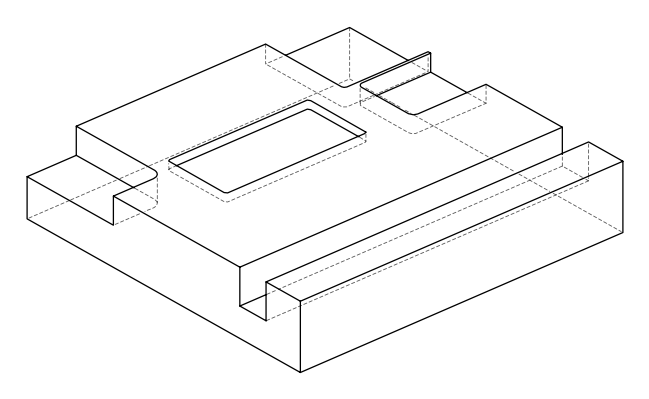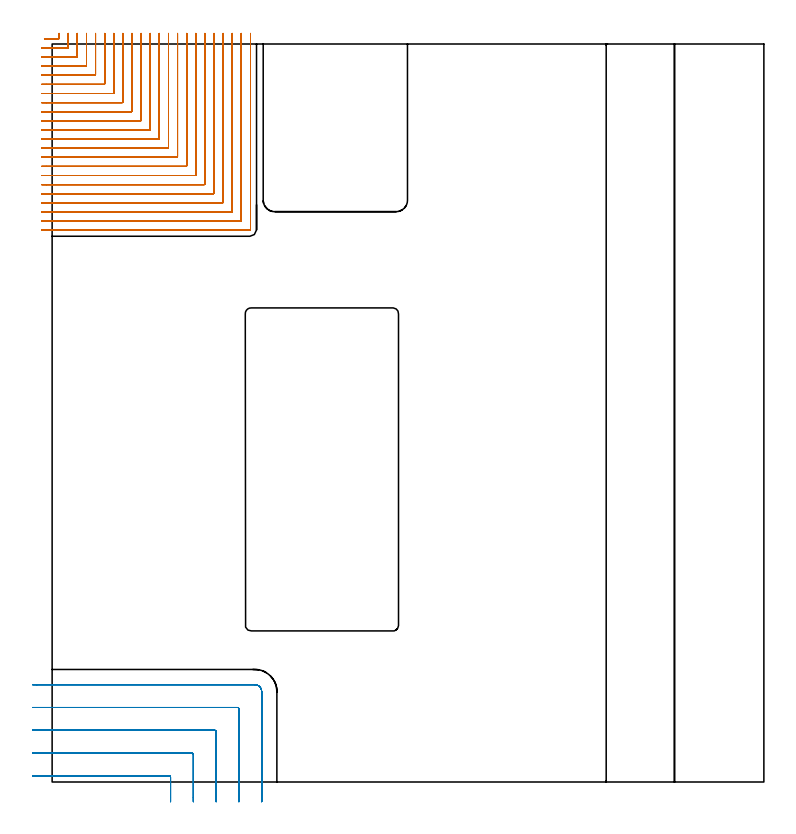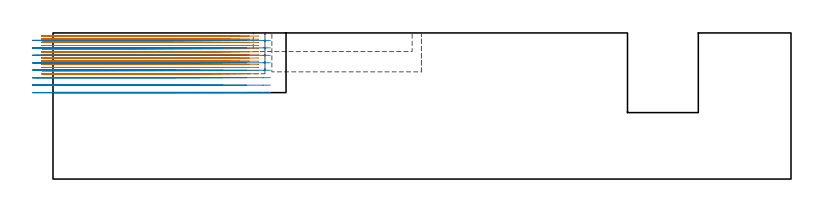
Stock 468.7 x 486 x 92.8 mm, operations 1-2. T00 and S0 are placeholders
(PLAN: 5 operations, 4 tool changes, 221.3 min)
(1 MILL_CORNER_NOTCH_RECTANGULAR | CORNER_NOTCH_RECTANGULAR | NXT0201_009 | Follow Part, ap 2, ae 75% | 88.31 min | 441279 mm3)
(2 MILL_CORNER_NOTCH_RECTANGULAR_1 | CORNER_NOTCH_RECTANGULAR_1 | UGT0201_094 | Follow Part, ap 5, ae 75% | 14.64 min | 413939 mm3)
(3 MILL_RECTANGULAR_POCKET | POCKET_RECTANGULAR_STRAIGHT | NXT0201_008 | Follow Part, ap 1.5, ae 75% | 75.79 min | 253121 mm3)
(4 MILL_SLOT | SLOT_PARTIAL_RECTANGULAR | NXT0201_011 | Follow Part, ap 3, ae 75% | 28.73 min | 258485 mm3)
(5 MILL_RECTANGULAR_SLOT | SLOT_RECTANGULAR | UGT0201_019 | Follow Part, ap 10, ae 75% | 13.82 min | 1104823 mm3)
(TOOL NXT0201_009 | ENDMILL 8mm [2P460-0800-NA 1630] | D8 FL26 Z6)
(TOOL UGT0201_094 | End mill 20 mm | D20 FL38 Z4)
(TOOL NXT0201_008 | ENDMILL 6mm [2P460-0600-NA 1630] | D6 FL26 Z6)
(TOOL NXT0201_011 | ENDMILL 12mm [2P460-1200-NA 1630] | D12 FL38 Z6)
(TOOL UGT0201_019 | End mill 40 mm | D40 FL63 Z6)
(OP 1 MILL_CORNER_NOTCH_RECTANGULAR)
G17 G21 G94 G90
T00 M6
G54
G17 G0 G90 X-5.107 Y489.4 S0 M3
G43 Z102.8 H1
Z90.808
G94 G1 X-2.107 F250.
X4.208 F500.
G3 X4.6 Y489.792 R0.4
G2 X4.6 Y490. R126.
G1 Y493. F250.
G0 Z102.8
X-7. Y483.4
Z90.808
G1 X-4.
X10.208 F500.
G3 X10.6 Y483.792 R0.4
G1 Y490.
Y493. F250.
G0 Z102.8
X-7. Y477.4
Z90.808
G1 X-4.
X16.207 F500.
G3 X16.6 Y477.793 R0.4
G1 Y490.
Y493. F250.
G0 Z102.8
X-7. Y471.4
Z90.808
G1 X-4.
X22.207 F500.
G3 X22.6 Y471.793 R0.4
G1 Y490.
Y493. F250.
G0 Z102.8
X-7. Y465.4
Z90.808
G1 X-4.
X28.207 F500.
G3 X28.6 Y465.793 R0.4
G1 Y490.
Y493. F250.
G0 Z102.8
X-7. Y459.4
Z90.808
G1 X-4.
X34.207 F500.
G3 X34.6 Y459.793 R0.4
G1 Y490.
Y493. F250.
G0 Z102.8
X-7. Y453.4
Z90.808
G1 X-4.
X40.206 F500.
G3 X40.6 Y453.794 R0.4
G1 Y490.
Y493. F250.
G0 Z102.8
X-7. Y447.4
Z90.808
G1 X-4.
X46.206 F500.
G3 X46.6 Y447.794 R0.4
G1 Y490.
Y493. F250.
G0 Z102.8
X-7. Y441.4
Z90.808
G1 X-4.
X52.206 F500.
G3 X52.6 Y441.794 R0.4
G1 Y490.
Y493. F250.
G0 Z102.8
X-7. Y435.4
Z90.808
G1 X-4.
X58.206 F500.
G3 X58.6 Y435.794 R0.4
G1 Y490.
Y493. F250.
G0 Z102.8
X-7. Y429.4
Z90.808
G1 X-4.
X64.205 F500.
G3 X64.6 Y429.795 R0.4
G1 Y490.
Y493. F250.
G0 Z102.8
X-7. Y423.4
Z90.808
G1 X-4.
X70.205 F500.
G3 X70.6 Y423.795 R0.4
G1 Y490.
Y493. F250.
G0 Z102.8
X-7. Y417.4
Z90.808
G1 X-4.
X76.205 F500.
G3 X76.6 Y417.795 R0.4
G1 Y490.
Y493. F250.
G0 Z102.8
X-7. Y411.4
Z90.808
G1 X-4.
X82.205 F500.
G3 X82.6 Y411.795 R0.4
G1 Y490.
Y493. F250.
G0 Z102.8
X-7. Y405.4
Z90.808
G1 X-4.
X88.204 F500.
G3 X88.6 Y405.796 R0.4
G1 Y490.
Y493. F250.
G0 Z102.8
X-7. Y399.4
Z90.808
G1 X-4.
X94.204 F500.
G3 X94.6 Y399.796 R0.4
G1 Y490.
Y493. F250.
G0 Z102.8
X-7. Y393.4
Z90.808
G1 X-4.
X100.204 F500.
G3 X100.6 Y393.796 R0.4
G1 Y490.
Y493. F250.
G0 Z102.8
X-7. Y387.4
Z90.808
G1 X-4.
X106.204 F500.
G3 X106.6 Y387.796 R0.4
G1 Y490.
Y493. F250.
G0 Z102.8
X-7. Y381.4
Z90.808
G1 X-4.
X112.204 F500.
G3 X112.6 Y381.796 R0.4
G1 Y490.
Y493. F250.
G0 Z102.8
X-7. Y375.4
Z90.808
G1 X-4.
X118.203 F500.
G3 X118.6 Y375.796 R0.4
G1 Y490.
Y493. F250.
G0 Z102.8
X-7. Y369.4
Z90.808
G1 X-4.
X124.203 F500.
G3 X124.6 Y369.797 R0.4
G1 Y490.
Y493. F250.
G0 Z102.8
X-7. Y363.4
Z90.808
G1 X-4.
X130.2 F500.
G3 X130.6 Y363.8 R0.4
G1 Y490.
Y493. F250.
G0 Z102.8
X-5.107 Y489.4
Z88.815
G1 X-2.107
X4.208 F500.
G3 X4.6 Y489.792 R0.4
G2 X4.6 Y490. R126.
G1 Y493. F250.
G0 Z102.8
X-7. Y483.4
Z88.815
G1 X-4.
X10.208 F500.
G3 X10.6 Y483.792 R0.4
G1 Y490.
Y493. F250.
G0 Z102.8
X-7. Y477.4
Z88.815
G1 X-4.
X16.207 F500.
G3 X16.6 Y477.793 R0.4
G1 Y490.
Y493. F250.
G0 Z102.8
X-7. Y471.4
Z88.815
G1 X-4.
X22.207 F500.
G3 X22.6 Y471.793 R0.4
G1 Y490.
Y493. F250.
G0 Z102.8
X-7. Y465.4
Z88.815
G1 X-4.
X28.207 F500.
G3 X28.6 Y465.793 R0.4
G1 Y490.
Y493. F250.
G0 Z102.8
X-7. Y459.4
Z88.815
G1 X-4.
X34.207 F500.
G3 X34.6 Y459.793 R0.4
G1 Y490.
Y493. F250.
G0 Z102.8
X-7. Y453.4
Z88.815
G1 X-4.
X40.206 F500.
G3 X40.6 Y453.794 R0.4
G1 Y490.
Y493. F250.
G0 Z102.8
X-7. Y447.4
Z88.815
G1 X-4.
X46.206 F500.
G3 X46.6 Y447.794 R0.4
G1 Y490.
Y493. F250.
G0 Z102.8
X-7. Y441.4
Z88.815
G1 X-4.
X52.206 F500.
G3 X52.6 Y441.794 R0.4
G1 Y490.
Y493. F250.
G0 Z102.8
X-7. Y435.4
Z88.815
G1 X-4.
X58.206 F500.
G3 X58.6 Y435.794 R0.4
G1 Y490.
Y493. F250.
G0 Z102.8
X-7. Y429.4
Z88.815
G1 X-4.
X64.205 F500.
G3 X64.6 Y429.795 R0.4
G1 Y490.
Y493. F250.
G0 Z102.8
X-7. Y423.4
Z88.815
G1 X-4.
X70.205 F500.
G3 X70.6 Y423.795 R0.4
G1 Y490.
Y493. F250.
G0 Z102.8
X-7. Y417.4
Z88.815
G1 X-4.
X76.205 F500.
G3 X76.6 Y417.795 R0.4
G1 Y490.
Y493. F250.
G0 Z102.8
X-7. Y411.4
Z88.815
G1 X-4.
X82.205 F500.
G3 X82.6 Y411.795 R0.4
G1 Y490.
Y493. F250.
G0 Z102.8
X-7. Y405.4
Z88.815
G1 X-4.
X88.204 F500.
G3 X88.6 Y405.796 R0.4
G1 Y490.
Y493. F250.
G0 Z102.8
X-7. Y399.4
Z88.815
G1 X-4.
X94.204 F500.
G3 X94.6 Y399.796 R0.4
G1 Y490.
Y493. F250.
G0 Z102.8
X-7. Y393.4
Z88.815
G1 X-4.
X100.204 F500.
G3 X100.6 Y393.796 R0.4
G1 Y490.
Y493. F250.
G0 Z102.8
X-7. Y387.4
Z88.815
G1 X-4.
X106.204 F500.
G3 X106.6 Y387.796 R0.4
G1 Y490.
Y493. F250.
G0 Z102.8
X-7. Y381.4
Z88.815
G1 X-4.
X112.204 F500.
G3 X112.6 Y381.796 R0.4
G1 Y490.
Y493. F250.
G0 Z102.8
X-7. Y375.4
Z88.815
G1 X-4.
X118.203 F500.
G3 X118.6 Y375.797 R0.4
G1 Y490.
Y493. F250.
G0 Z102.8
X-7. Y369.4
Z88.815
G1 X-4.
X124.203 F500.
G3 X124.6 Y369.797 R0.4
G1 Y490.
Y493. F250.
G0 Z102.8
X-7. Y363.4
Z88.815
G1 X-4.
X130.2 F500.
G3 X130.6 Y363.8 R0.4
G1 Y490.
Y493. F250.
G0 Z102.8
X-5.107 Y489.4
Z86.823
G1 X-2.107
X4.208 F500.
G3 X4.6 Y489.792 R0.4
G2 X4.6 Y490. R126.
G1 Y493. F250.
G0 Z102.8
X-7. Y483.4
Z86.823
G1 X-4.
X10.208 F500.
G3 X10.6 Y483.792 R0.4
G1 Y490.
Y493. F250.
G0 Z102.8
X-7. Y477.4
Z86.823
G1 X-4.
X16.207 F500.
G3 X16.6 Y477.793 R0.4
G1 Y490.
Y493. F250.
G0 Z102.8
X-7. Y471.4
Z86.823
G1 X-4.
X22.207 F500.
G3 X22.6 Y471.793 R0.4
G1 Y490.
Y493. F250.
G0 Z102.8
X-7. Y465.4
Z86.823
G1 X-4.
X28.207 F500.
G3 X28.6 Y465.793 R0.4
G1 Y490.
Y493. F250.
G0 Z102.8
X-7. Y459.4
Z86.823
G1 X-4.
X34.207 F500.
G3 X34.6 Y459.793 R0.4
G1 Y490.
Y493. F250.
G0 Z102.8
X-7. Y453.4
Z86.823
G1 X-4.
X40.206 F500.
G3 X40.6 Y453.794 R0.4
G1 Y490.
Y493. F250.
G0 Z102.8
X-7. Y447.4
Z86.823
G1 X-4.
X46.206 F500.
G3 X46.6 Y447.794 R0.4
G1 Y490.
Y493. F250.
G0 Z102.8
X-7. Y441.4
Z86.823
G1 X-4.
X52.206 F500.
G3 X52.6 Y441.794 R0.4
G1 Y490.
Y493. F250.
G0 Z102.8
X-7. Y435.4
Z86.823
G1 X-4.
X58.206 F500.
G3 X58.6 Y435.794 R0.4
G1 Y490.
Y493. F250.
G0 Z102.8
X-7. Y429.4
Z86.823
G1 X-4.
X64.205 F500.
G3 X64.6 Y429.795 R0.4
G1 Y490.
Y493. F250.
G0 Z102.8
X-7. Y423.4
Z86.823
G1 X-4.
X70.205 F500.
G3 X70.6 Y423.795 R0.4
G1 Y490.
Y493. F250.
G0 Z102.8
X-7. Y417.4
Z86.823
G1 X-4.
X76.205 F500.
G3 X76.6 Y417.795 R0.4
G1 Y490.
Y493. F250.
G0 Z102.8
X-7. Y411.4
Z86.823
G1 X-4.
X82.205 F500.
G3 X82.6 Y411.795 R0.4
G1 Y490.
Y493. F250.
G0 Z102.8
X-7. Y405.4
Z86.823
G1 X-4.
X88.204 F500.
G3 X88.6 Y405.796 R0.4
G1 Y490.
Y493. F250.
G0 Z102.8
X-7. Y399.4
Z86.823
G1 X-4.
X94.204 F500.
G3 X94.6 Y399.796 R0.4
G1 Y490.
Y493. F250.
G0 Z102.8
X-7. Y393.4
Z86.823
G1 X-4.
X100.204 F500.
G3 X100.6 Y393.796 R0.4
G1 Y490.
Y493. F250.
G0 Z102.8
X-7. Y387.4
Z86.823
G1 X-4.
X106.204 F500.
G3 X106.6 Y387.796 R0.4
G1 Y490.
Y493. F250.
G0 Z102.8
X-7. Y381.4
Z86.823
G1 X-4.
X112.204 F500.
G3 X112.6 Y381.796 R0.4
G1 Y490.
Y493. F250.
G0 Z102.8
X-7. Y375.4
Z86.823
G1 X-4.
X118.203 F500.
G3 X118.6 Y375.797 R0.4
G1 Y490.
Y493. F250.
G0 Z102.8
X-7. Y369.4
Z86.823
G1 X-4.
X124.203 F500.
G3 X124.6 Y369.797 R0.4
G1 Y490.
Y493. F250.
G0 Z102.8
X-7. Y363.4
Z86.823
G1 X-4.
X130.2 F500.
G3 X130.6 Y363.8 R0.4
G1 Y490.
Y493. F250.
G0 Z102.8
X-5.107 Y489.4
Z84.831
G1 X-2.107
X4.208 F500.
G3 X4.6 Y489.792 R0.4
G2 X4.6 Y490. R126.
G1 Y493. F250.
G0 Z102.8
X-7. Y483.4
Z84.831
G1 X-4.
X10.208 F500.
G3 X10.6 Y483.792 R0.4
G1 Y490.
Y493. F250.
G0 Z102.8
X-7. Y477.4
Z84.831
G1 X-4.
X16.207 F500.
G3 X16.6 Y477.793 R0.4
G1 Y490.
Y493. F250.
G0 Z102.8
X-7. Y471.4
Z84.831
G1 X-4.
X22.207 F500.
G3 X22.6 Y471.793 R0.4
G1 Y490.
Y493. F250.
G0 Z102.8
X-7. Y465.4
Z84.831
G1 X-4.
X28.207 F500.
G3 X28.6 Y465.793 R0.4
G1 Y490.
Y493. F250.
G0 Z102.8
X-7. Y459.4
Z84.831
G1 X-4.
X34.207 F500.
G3 X34.6 Y459.793 R0.4
G1 Y490.
Y493. F250.
G0 Z102.8
X-7. Y453.4
Z84.831
G1 X-4.
X40.206 F500.
G3 X40.6 Y453.794 R0.4
G1 Y490.
Y493. F250.
G0 Z102.8
X-7. Y447.4
Z84.831
G1 X-4.
X46.206 F500.
G3 X46.6 Y447.794 R0.4
G1 Y490.
Y493. F250.
G0 Z102.8
X-7. Y441.4
Z84.831
G1 X-4.
X52.206 F500.
G3 X52.6 Y441.794 R0.4
G1 Y490.
Y493. F250.
G0 Z102.8
X-7. Y435.4
Z84.831
G1 X-4.
X58.206 F500.
G3 X58.6 Y435.794 R0.4
G1 Y490.
Y493. F250.
G0 Z102.8
X-7. Y429.4
Z84.831
G1 X-4.
X64.205 F500.
G3 X64.6 Y429.795 R0.4
G1 Y490.
Y493. F250.
G0 Z102.8
X-7. Y423.4
Z84.831
G1 X-4.
X70.205 F500.
G3 X70.6 Y423.795 R0.4
G1 Y490.
Y493. F250.
G0 Z102.8
X-7. Y417.4
Z84.831
G1 X-4.
X76.205 F500.
G3 X76.6 Y417.795 R0.4
G1 Y490.
Y493. F250.
G0 Z102.8
X-7. Y411.4
Z84.831
G1 X-4.
X82.205 F500.
G3 X82.6 Y411.795 R0.4
G1 Y490.
Y493. F250.
G0 Z102.8
X-7. Y405.4
Z84.831
G1 X-4.
X88.204 F500.
G3 X88.6 Y405.796 R0.4
G1 Y490.
Y493. F250.
G0 Z102.8
X-7. Y399.4
Z84.831
G1 X-4.
X94.204 F500.
G3 X94.6 Y399.796 R0.4
G1 Y490.
Y493. F250.
G0 Z102.8
X-7. Y393.4
Z84.831
G1 X-4.
X100.204 F500.
G3 X100.6 Y393.796 R0.4
G1 Y490.
Y493. F250.
G0 Z102.8
X-7. Y387.4
Z84.831
G1 X-4.
X106.204 F500.
G3 X106.6 Y387.796 R0.4
G1 Y490.
Y493. F250.
G0 Z102.8
X-7. Y381.4
Z84.831
G1 X-4.
X112.204 F500.
G3 X112.6 Y381.796 R0.4
G1 Y490.
Y493. F250.
G0 Z102.8
X-7. Y375.4
Z84.831
G1 X-4.
X118.203 F500.
G3 X118.6 Y375.797 R0.4
G1 Y490.
Y493. F250.
G0 Z102.8
X-7. Y369.4
Z84.831
G1 X-4.
X124.203 F500.
G3 X124.6 Y369.797 R0.4
G1 Y490.
Y493. F250.
G0 Z102.8
X-7. Y363.4
Z84.831
G1 X-4.
X130.2 F500.
G3 X130.6 Y363.8 R0.4
G1 Y490.
Y493. F250.
G0 Z102.8
X-5.107 Y489.4
Z82.838
G1 X-2.107
X4.208 F500.
G3 X4.6 Y489.792 R0.4
G2 X4.6 Y490. R126.
G1 Y493. F250.
G0 Z102.8
X-7. Y483.4
Z82.838
G1 X-4.
X10.208 F500.
G3 X10.6 Y483.792 R0.4
G1 Y490.
Y493. F250.
G0 Z102.8
X-7. Y477.4
Z82.838
G1 X-4.
X16.207 F500.
G3 X16.6 Y477.793 R0.4
G1 Y490.
Y493. F250.
G0 Z102.8
X-7. Y471.4
Z82.838
G1 X-4.
X22.207 F500.
G3 X22.6 Y471.793 R0.4
G1 Y490.
Y493. F250.
G0 Z102.8
X-7. Y465.4
Z82.838
G1 X-4.
X28.207 F500.
G3 X28.6 Y465.793 R0.4
G1 Y490.
Y493. F250.
G0 Z102.8
X-7. Y459.4
Z82.838
G1 X-4.
X34.207 F500.
G3 X34.6 Y459.793 R0.4
G1 Y490.
Y493. F250.
G0 Z102.8
X-7. Y453.4
Z82.838
G1 X-4.
X40.206 F500.
G3 X40.6 Y453.794 R0.4
G1 Y490.
Y493. F250.
G0 Z102.8
X-7. Y447.4
Z82.838
G1 X-4.
X46.206 F500.
G3 X46.6 Y447.794 R0.4
G1 Y490.
Y493. F250.
G0 Z102.8
X-7. Y441.4
Z82.838
G1 X-4.
X52.206 F500.
G3 X52.6 Y441.794 R0.4
G1 Y490.
Y493. F250.
G0 Z102.8
X-7. Y435.4
Z82.838
G1 X-4.
X58.206 F500.
G3 X58.6 Y435.794 R0.4
G1 Y490.
Y493. F250.
G0 Z102.8
X-7. Y429.4
Z82.838
G1 X-4.
X64.205 F500.
G3 X64.6 Y429.795 R0.4
G1 Y490.
Y493. F250.
G0 Z102.8
X-7. Y423.4
Z82.838
G1 X-4.
X70.205 F500.
G3 X70.6 Y423.795 R0.4
G1 Y490.
Y493. F250.
G0 Z102.8
X-7. Y417.4
Z82.838
G1 X-4.
X76.205 F500.
G3 X76.6 Y417.795 R0.4
G1 Y490.
Y493. F250.
G0 Z102.8
X-7. Y411.4
Z82.838
G1 X-4.
X82.205 F500.
G3 X82.6 Y411.795 R0.4
G1 Y490.
Y493. F250.
G0 Z102.8
X-7. Y405.4
Z82.838
G1 X-4.
X88.204 F500.
G3 X88.6 Y405.796 R0.4
G1 Y490.
Y493. F250.
G0 Z102.8
X-7. Y399.4
Z82.838
G1 X-4.
X94.204 F500.
G3 X94.6 Y399.796 R0.4
G1 Y490.
Y493. F250.
G0 Z102.8
X-7. Y393.4
Z82.838
G1 X-4.
X100.204 F500.
G3 X100.6 Y393.796 R0.4
G1 Y490.
Y493. F250.
G0 Z102.8
X-7. Y387.4
Z82.838
G1 X-4.
X106.204 F500.
G3 X106.6 Y387.796 R0.4
G1 Y490.
Y493. F250.
G0 Z102.8
X-7. Y381.4
Z82.838
G1 X-4.
X112.204 F500.
G3 X112.6 Y381.796 R0.4
G1 Y490.
Y493. F250.
G0 Z102.8
X-7. Y375.4
Z82.838
G1 X-4.
X118.203 F500.
G3 X118.6 Y375.797 R0.4
G1 Y490.
Y493. F250.
G0 Z102.8
X-7. Y369.4
Z82.838
G1 X-4.
X124.203 F500.
G3 X124.6 Y369.797 R0.4
G1 Y490.
Y493. F250.
G0 Z102.8
X-7. Y363.4
Z82.838
G1 X-4.
X130.2 F500.
G3 X130.6 Y363.8 R0.4
G1 Y490.
Y493. F250.
G0 Z102.8
X-5.107 Y489.4
Z80.846
G1 X-2.107
X4.208 F500.
G3 X4.6 Y489.792 R0.4
G2 X4.6 Y490. R126.
G1 Y493. F250.
G0 Z102.8
X-7. Y483.4
Z80.846
G1 X-4.
X10.208 F500.
G3 X10.6 Y483.792 R0.4
G1 Y490.
Y493. F250.
G0 Z102.8
X-7. Y477.4
Z80.846
G1 X-4.
X16.207 F500.
G3 X16.6 Y477.793 R0.4
G1 Y490.
Y493. F250.
G0 Z102.8
X-7. Y471.4
Z80.846
G1 X-4.
X22.207 F500.
G3 X22.6 Y471.793 R0.4
G1 Y490.
Y493. F250.
G0 Z102.8
X-7. Y465.4
Z80.846
G1 X-4.
X28.207 F500.
G3 X28.6 Y465.793 R0.4
G1 Y490.
Y493. F250.
G0 Z102.8
X-7. Y459.4
Z80.846
G1 X-4.
X34.207 F500.
G3 X34.6 Y459.793 R0.4
G1 Y490.
Y493. F250.
G0 Z102.8
X-7. Y453.4
Z80.846
G1 X-4.
X40.206 F500.
G3 X40.6 Y453.794 R0.4
G1 Y490.
Y493. F250.
G0 Z102.8
X-7. Y447.4
Z80.846
G1 X-4.
X46.206 F500.
G3 X46.6 Y447.794 R0.4
G1 Y490.
Y493. F250.
G0 Z102.8
X-7. Y441.4
Z80.846
G1 X-4.
X52.206 F500.
G3 X52.6 Y441.794 R0.4
G1 Y490.
Y493. F250.
G0 Z102.8
X-7. Y435.4
Z80.846
G1 X-4.
X58.206 F500.
G3 X58.6 Y435.794 R0.4
G1 Y490.
Y493. F250.
G0 Z102.8
X-7. Y429.4
Z80.846
G1 X-4.
X64.205 F500.
G3 X64.6 Y429.795 R0.4
G1 Y490.
Y493. F250.
G0 Z102.8
X-7. Y423.4
Z80.846
G1 X-4.
X70.205 F500.
G3 X70.6 Y423.795 R0.4
G1 Y490.
Y493. F250.
G0 Z102.8
X-7. Y417.4
Z80.846
G1 X-4.
X76.205 F500.
G3 X76.6 Y417.795 R0.4
G1 Y490.
Y493. F250.
G0 Z102.8
X-7. Y411.4
Z80.846
G1 X-4.
X82.205 F500.
G3 X82.6 Y411.795 R0.4
G1 Y490.
Y493. F250.
G0 Z102.8
X-7. Y405.4
Z80.846
G1 X-4.
X88.204 F500.
G3 X88.6 Y405.796 R0.4
G1 Y490.
Y493. F250.
G0 Z102.8
X-7. Y399.4
Z80.846
G1 X-4.
X94.204 F500.
G3 X94.6 Y399.796 R0.4
G1 Y490.
Y493. F250.
G0 Z102.8
X-7. Y393.4
Z80.846
G1 X-4.
X100.204 F500.
G3 X100.6 Y393.796 R0.4
G1 Y490.
Y493. F250.
G0 Z102.8
X-7. Y387.4
Z80.846
G1 X-4.
X106.204 F500.
G3 X106.6 Y387.796 R0.4
G1 Y490.
Y493. F250.
G0 Z102.8
X-7. Y381.4
Z80.846
G1 X-4.
X112.204 F500.
G3 X112.6 Y381.796 R0.4
G1 Y490.
Y493. F250.
G0 Z102.8
X-7. Y375.4
Z80.846
G1 X-4.
X118.203 F500.
G3 X118.6 Y375.797 R0.4
G1 Y490.
Y493. F250.
G0 Z102.8
X-7. Y369.4
Z80.846
G1 X-4.
X124.203 F500.
G3 X124.6 Y369.797 R0.4
G1 Y490.
Y493. F250.
G0 Z102.8
X-7. Y363.4
Z80.846
G1 X-4.
X130.2 F500.
G3 X130.6 Y363.8 R0.4
G1 Y490.
Y493. F250.
G0 Z102.8
X-5.107 Y489.4
Z78.854
G1 X-2.107
X4.208 F500.
G3 X4.6 Y489.792 R0.4
G2 X4.6 Y490. R126.
G1 Y493. F250.
G0 Z102.8
X-7. Y483.4
Z78.854
G1 X-4.
X10.208 F500.
G3 X10.6 Y483.792 R0.4
G1 Y490.
Y493. F250.
G0 Z102.8
X-7. Y477.4
Z78.854
G1 X-4.
X16.207 F500.
G3 X16.6 Y477.793 R0.4
G1 Y490.
Y493. F250.
G0 Z102.8
X-7. Y471.4
Z78.854
G1 X-4.
X22.207 F500.
G3 X22.6 Y471.793 R0.4
G1 Y490.
Y493. F250.
G0 Z102.8
X-7. Y465.4
Z78.854
G1 X-4.
X28.207 F500.
G3 X28.6 Y465.793 R0.4
G1 Y490.
Y493. F250.
G0 Z102.8
X-7. Y459.4
Z78.854
G1 X-4.
X34.207 F500.
G3 X34.6 Y459.793 R0.4
G1 Y490.
Y493. F250.
G0 Z102.8
X-7. Y453.4
Z78.854
G1 X-4.
X40.206 F500.
G3 X40.6 Y453.794 R0.4
G1 Y490.
Y493. F250.
G0 Z102.8
X-7. Y447.4
Z78.854
G1 X-4.
X46.206 F500.
G3 X46.6 Y447.794 R0.4
G1 Y490.
Y493. F250.
G0 Z102.8
X-7. Y441.4
Z78.854
G1 X-4.
X52.206 F500.
G3 X52.6 Y441.794 R0.4
G1 Y490.
Y493. F250.
G0 Z102.8
X-7. Y435.4
Z78.854
G1 X-4.
X58.206 F500.
G3 X58.6 Y435.794 R0.4
G1 Y490.
Y493. F250.
G0 Z102.8
X-7. Y429.4
Z78.854
G1 X-4.
X64.205 F500.
G3 X64.6 Y429.795 R0.4
G1 Y490.
Y493. F250.
G0 Z102.8
X-7. Y423.4
Z78.854
G1 X-4.
X70.205 F500.
G3 X70.6 Y423.795 R0.4
G1 Y490.
Y493. F250.
G0 Z102.8
X-7. Y417.4
Z78.854
G1 X-4.
X76.205 F500.
G3 X76.6 Y417.795 R0.4
G1 Y490.
Y493. F250.
G0 Z102.8
X-7. Y411.4
Z78.854
G1 X-4.
X82.205 F500.
G3 X82.6 Y411.795 R0.4
G1 Y490.
Y493. F250.
G0 Z102.8
X-7. Y405.4
Z78.854
G1 X-4.
X88.204 F500.
G3 X88.6 Y405.796 R0.4
G1 Y490.
Y493. F250.
G0 Z102.8
X-7. Y399.4
Z78.854
G1 X-4.
X94.204 F500.
G3 X94.6 Y399.796 R0.4
G1 Y490.
Y493. F250.
G0 Z102.8
X-7. Y393.4
Z78.854
G1 X-4.
X100.204 F500.
G3 X100.6 Y393.796 R0.4
G1 Y490.
Y493. F250.
G0 Z102.8
X-7. Y387.4
Z78.854
G1 X-4.
X106.204 F500.
G3 X106.6 Y387.796 R0.4
G1 Y490.
Y493. F250.
G0 Z102.8
X-7. Y381.4
Z78.854
G1 X-4.
X112.204 F500.
G3 X112.6 Y381.796 R0.4
G1 Y490.
Y493. F250.
G0 Z102.8
X-7. Y375.4
Z78.854
G1 X-4.
X118.203 F500.
G3 X118.6 Y375.797 R0.4
G1 Y490.
Y493. F250.
G0 Z102.8
X-7. Y369.4
Z78.854
G1 X-4.
X124.203 F500.
G3 X124.6 Y369.797 R0.4
G1 Y490.
Y493. F250.
G0 Z102.8
X-7. Y363.4
Z78.854
G1 X-4.
X130.2 F500.
G3 X130.6 Y363.8 R0.4
G1 Y490.
Y493. F250.
G0 Z102.8
X-5.107 Y489.4
Z76.861
G1 X-2.107
X4.208 F500.
G3 X4.6 Y489.792 R0.4
G2 X4.6 Y490. R126.
G1 Y493. F250.
G0 Z102.8
X-7. Y483.4
Z76.861
G1 X-4.
X10.208 F500.
G3 X10.6 Y483.792 R0.4
G1 Y490.
Y493. F250.
G0 Z102.8
X-7. Y477.4
Z76.861
G1 X-4.
X16.207 F500.
G3 X16.6 Y477.793 R0.4
G1 Y490.
Y493. F250.
G0 Z102.8
X-7. Y471.4
Z76.861
G1 X-4.
X22.207 F500.
G3 X22.6 Y471.793 R0.4
G1 Y490.
Y493. F250.
G0 Z102.8
X-7. Y465.4
Z76.861
G1 X-4.
X28.207 F500.
G3 X28.6 Y465.793 R0.4
G1 Y490.
Y493. F250.
G0 Z102.8
X-7. Y459.4
Z76.861
G1 X-4.
X34.207 F500.
G3 X34.6 Y459.793 R0.4
G1 Y490.
Y493. F250.
G0 Z102.8
X-7. Y453.4
Z76.861
G1 X-4.
X40.206 F500.
G3 X40.6 Y453.794 R0.4
G1 Y490.
Y493. F250.
G0 Z102.8
X-7. Y447.4
Z76.861
G1 X-4.
X46.206 F500.
G3 X46.6 Y447.794 R0.4
G1 Y490.
Y493. F250.
G0 Z102.8
X-7. Y441.4
Z76.861
G1 X-4.
X52.206 F500.
G3 X52.6 Y441.794 R0.4
G1 Y490.
Y493. F250.
G0 Z102.8
X-7. Y435.4
Z76.861
G1 X-4.
X58.206 F500.
G3 X58.6 Y435.794 R0.4
G1 Y490.
Y493. F250.
G0 Z102.8
X-7. Y429.4
Z76.861
G1 X-4.
X64.205 F500.
G3 X64.6 Y429.795 R0.4
G1 Y490.
Y493. F250.
G0 Z102.8
X-7. Y423.4
Z76.861
G1 X-4.
X70.205 F500.
G3 X70.6 Y423.795 R0.4
G1 Y490.
Y493. F250.
G0 Z102.8
X-7. Y417.4
Z76.861
G1 X-4.
X76.205 F500.
G3 X76.6 Y417.795 R0.4
G1 Y490.
Y493. F250.
G0 Z102.8
X-7. Y411.4
Z76.861
G1 X-4.
X82.205 F500.
G3 X82.6 Y411.795 R0.4
G1 Y490.
Y493. F250.
G0 Z102.8
X-7. Y405.4
Z76.861
G1 X-4.
X88.204 F500.
G3 X88.6 Y405.796 R0.4
G1 Y490.
Y493. F250.
G0 Z102.8
X-7. Y399.4
Z76.861
G1 X-4.
X94.204 F500.
G3 X94.6 Y399.796 R0.4
G1 Y490.
Y493. F250.
G0 Z102.8
X-7. Y393.4
Z76.861
G1 X-4.
X100.204 F500.
G3 X100.6 Y393.796 R0.4
G1 Y490.
Y493. F250.
G0 Z102.8
X-7. Y387.4
Z76.861
G1 X-4.
X106.204 F500.
G3 X106.6 Y387.796 R0.4
G1 Y490.
Y493. F250.
G0 Z102.8
X-7. Y381.4
Z76.861
G1 X-4.
X112.204 F500.
G3 X112.6 Y381.796 R0.4
G1 Y490.
Y493. F250.
G0 Z102.8
X-7. Y375.4
Z76.861
G1 X-4.
X118.203 F500.
G3 X118.6 Y375.797 R0.4
G1 Y490.
Y493. F250.
G0 Z102.8
X-7. Y369.4
Z76.861
G1 X-4.
X124.203 F500.
G3 X124.6 Y369.797 R0.4
G1 Y490.
Y493. F250.
G0 Z102.8
X-7. Y363.4
Z76.861
G1 X-4.
X130.2 F500.
G3 X130.6 Y363.8 R0.4
G1 Y490.
Y493. F250.
G0 Z102.8
X-5.107 Y489.4
Z74.869
G1 X-2.107
X4.208 F500.
G3 X4.6 Y489.792 R0.4
G2 X4.6 Y490. R126.
G1 Y493. F250.
G0 Z102.8
X-7. Y483.4
Z74.869
G1 X-4.
X10.208 F500.
G3 X10.6 Y483.792 R0.4
G1 Y490.
Y493. F250.
G0 Z102.8
X-7. Y477.4
Z74.869
G1 X-4.
X16.207 F500.
G3 X16.6 Y477.793 R0.4
G1 Y490.
Y493. F250.
G0 Z102.8
X-7. Y471.4
Z74.869
G1 X-4.
X22.207 F500.
G3 X22.6 Y471.793 R0.4
G1 Y490.
Y493. F250.
G0 Z102.8
X-7. Y465.4
Z74.869
G1 X-4.
X28.207 F500.
G3 X28.6 Y465.793 R0.4
G1 Y490.
Y493. F250.
G0 Z102.8
X-7. Y459.4
Z74.869
G1 X-4.
X34.207 F500.
G3 X34.6 Y459.793 R0.4
G1 Y490.
Y493. F250.
G0 Z102.8
X-7. Y453.4
Z74.869
G1 X-4.
X40.206 F500.
G3 X40.6 Y453.794 R0.4
G1 Y490.
Y493. F250.
G0 Z102.8
X-7. Y447.4
Z74.869
G1 X-4.
X46.206 F500.
G3 X46.6 Y447.794 R0.4
G1 Y490.
Y493. F250.
G0 Z102.8
X-7. Y441.4
Z74.869
G1 X-4.
X52.206 F500.
G3 X52.6 Y441.794 R0.4
G1 Y490.
Y493. F250.
G0 Z102.8
X-7. Y435.4
Z74.869
G1 X-4.
X58.206 F500.
G3 X58.6 Y435.794 R0.4
G1 Y490.
Y493. F250.
G0 Z102.8
X-7. Y429.4
Z74.869
G1 X-4.
X64.205 F500.
G3 X64.6 Y429.795 R0.4
G1 Y490.
Y493. F250.
G0 Z102.8
X-7. Y423.4
Z74.869
G1 X-4.
X70.205 F500.
G3 X70.6 Y423.795 R0.4
G1 Y490.
Y493. F250.
G0 Z102.8
X-7. Y417.4
Z74.869
G1 X-4.
X76.205 F500.
G3 X76.6 Y417.795 R0.4
G1 Y490.
Y493. F250.
G0 Z102.8
X-7. Y411.4
Z74.869
G1 X-4.
X82.205 F500.
G3 X82.6 Y411.795 R0.4
G1 Y490.
Y493. F250.
G0 Z102.8
X-7. Y405.4
Z74.869
G1 X-4.
X88.204 F500.
G3 X88.6 Y405.796 R0.4
G1 Y490.
Y493. F250.
G0 Z102.8
X-7. Y399.4
Z74.869
G1 X-4.
X94.204 F500.
G3 X94.6 Y399.796 R0.4
G1 Y490.
Y493. F250.
G0 Z102.8
X-7. Y393.4
Z74.869
G1 X-4.
X100.204 F500.
G3 X100.6 Y393.796 R0.4
G1 Y490.
Y493. F250.
G0 Z102.8
X-7. Y387.4
Z74.869
G1 X-4.
X106.204 F500.
G3 X106.6 Y387.796 R0.4
G1 Y490.
Y493. F250.
G0 Z102.8
X-7. Y381.4
Z74.869
G1 X-4.
X112.204 F500.
G3 X112.6 Y381.796 R0.4
G1 Y490.
Y493. F250.
G0 Z102.8
X-7. Y375.4
Z74.869
G1 X-4.
X118.203 F500.
G3 X118.6 Y375.797 R0.4
G1 Y490.
Y493. F250.
G0 Z102.8
X-7. Y369.4
Z74.869
G1 X-4.
X124.203 F500.
G3 X124.6 Y369.797 R0.4
G1 Y490.
Y493. F250.
G0 Z102.8
X-7. Y363.4
Z74.869
G1 X-4.
X130.2 F500.
G3 X130.6 Y363.8 R0.4
G1 Y490.
Y493. F250.
G0 Z102.8
X-5.107 Y489.4
Z72.877
G1 X-2.107
X4.208 F500.
G3 X4.6 Y489.792 R0.4
G2 X4.6 Y490. R126.
G1 Y493. F250.
G0 Z102.8
X-7. Y483.4
Z72.877
G1 X-4.
X10.208 F500.
G3 X10.6 Y483.792 R0.4
G1 Y490.
Y493. F250.
G0 Z102.8
X-7. Y477.4
Z72.877
G1 X-4.
X16.207 F500.
G3 X16.6 Y477.793 R0.4
G1 Y490.
Y493. F250.
G0 Z102.8
X-7. Y471.4
Z72.877
G1 X-4.
X22.207 F500.
G3 X22.6 Y471.793 R0.4
G1 Y490.
Y493. F250.
G0 Z102.8
X-7. Y465.4
Z72.877
G1 X-4.
X28.207 F500.
G3 X28.6 Y465.793 R0.4
G1 Y490.
Y493. F250.
G0 Z102.8
X-7. Y459.4
Z72.877
G1 X-4.
X34.207 F500.
G3 X34.6 Y459.793 R0.4
G1 Y490.
Y493. F250.
G0 Z102.8
X-7. Y453.4
Z72.877
G1 X-4.
X40.206 F500.
G3 X40.6 Y453.794 R0.4
G1 Y490.
Y493. F250.
G0 Z102.8
X-7. Y447.4
Z72.877
G1 X-4.
X46.206 F500.
G3 X46.6 Y447.794 R0.4
G1 Y490.
Y493. F250.
G0 Z102.8
X-7. Y441.4
Z72.877
G1 X-4.
X52.206 F500.
G3 X52.6 Y441.794 R0.4
G1 Y490.
Y493. F250.
G0 Z102.8
X-7. Y435.4
Z72.877
G1 X-4.
X58.206 F500.
G3 X58.6 Y435.794 R0.4
G1 Y490.
Y493. F250.
G0 Z102.8
X-7. Y429.4
Z72.877
G1 X-4.
X64.205 F500.
G3 X64.6 Y429.795 R0.4
G1 Y490.
Y493. F250.
G0 Z102.8
X-7. Y423.4
Z72.877
G1 X-4.
X70.205 F500.
G3 X70.6 Y423.795 R0.4
G1 Y490.
Y493. F250.
G0 Z102.8
X-7. Y417.4
Z72.877
G1 X-4.
X76.205 F500.
G3 X76.6 Y417.795 R0.4
G1 Y490.
Y493. F250.
G0 Z102.8
X-7. Y411.4
Z72.877
G1 X-4.
X82.205 F500.
G3 X82.6 Y411.795 R0.4
G1 Y490.
Y493. F250.
G0 Z102.8
X-7. Y405.4
Z72.877
G1 X-4.
X88.204 F500.
G3 X88.6 Y405.796 R0.4
G1 Y490.
Y493. F250.
G0 Z102.8
X-7. Y399.4
Z72.877
G1 X-4.
X94.204 F500.
G3 X94.6 Y399.796 R0.4
G1 Y490.
Y493. F250.
G0 Z102.8
X-7. Y393.4
Z72.877
G1 X-4.
X100.204 F500.
G3 X100.6 Y393.796 R0.4
G1 Y490.
Y493. F250.
G0 Z102.8
X-7. Y387.4
Z72.877
G1 X-4.
X106.204 F500.
G3 X106.6 Y387.796 R0.4
G1 Y490.
Y493. F250.
G0 Z102.8
X-7. Y381.4
Z72.877
G1 X-4.
X112.204 F500.
G3 X112.6 Y381.796 R0.4
G1 Y490.
Y493. F250.
G0 Z102.8
X-7. Y375.4
Z72.877
G1 X-4.
X118.203 F500.
G3 X118.6 Y375.797 R0.4
G1 Y490.
Y493. F250.
G0 Z102.8
X-7. Y369.4
Z72.877
G1 X-4.
X124.203 F500.
G3 X124.6 Y369.797 R0.4
G1 Y490.
Y493. F250.
G0 Z102.8
X-7. Y363.4
Z72.877
G1 X-4.
X130.2 F500.
G3 X130.6 Y363.8 R0.4
G1 Y490.
Y493. F250.
G0 Z102.8
X-5.107 Y489.4
Z70.885
G1 X-2.107
X4.208 F500.
G3 X4.6 Y489.792 R0.4
G2 X4.6 Y490. R126.
G1 Y493. F250.
G0 Z102.8
X-7. Y483.4
Z70.885
G1 X-4.
X10.208 F500.
G3 X10.6 Y483.792 R0.4
G1 Y490.
Y493. F250.
G0 Z102.8
X-7. Y477.4
Z70.885
G1 X-4.
X16.207 F500.
G3 X16.6 Y477.793 R0.4
G1 Y490.
Y493. F250.
G0 Z102.8
X-7. Y471.4
Z70.885
G1 X-4.
X22.207 F500.
G3 X22.6 Y471.793 R0.4
G1 Y490.
Y493. F250.
G0 Z102.8
X-7. Y465.4
Z70.885
G1 X-4.
X28.207 F500.
G3 X28.6 Y465.793 R0.4
G1 Y490.
Y493. F250.
G0 Z102.8
X-7. Y459.4
Z70.885
G1 X-4.
X34.207 F500.
G3 X34.6 Y459.793 R0.4
G1 Y490.
Y493. F250.
G0 Z102.8
X-7. Y453.4
Z70.885
G1 X-4.
X40.206 F500.
G3 X40.6 Y453.794 R0.4
G1 Y490.
Y493. F250.
G0 Z102.8
X-7. Y447.4
Z70.885
G1 X-4.
X46.206 F500.
G3 X46.6 Y447.794 R0.4
G1 Y490.
Y493. F250.
G0 Z102.8
X-7. Y441.4
Z70.885
G1 X-4.
X52.206 F500.
G3 X52.6 Y441.794 R0.4
G1 Y490.
Y493. F250.
G0 Z102.8
X-7. Y435.4
Z70.885
G1 X-4.
X58.206 F500.
G3 X58.6 Y435.794 R0.4
G1 Y490.
Y493. F250.
G0 Z102.8
X-7. Y429.4
Z70.885
G1 X-4.
X64.205 F500.
G3 X64.6 Y429.795 R0.4
G1 Y490.
Y493. F250.
G0 Z102.8
X-7. Y423.4
Z70.885
G1 X-4.
X70.205 F500.
G3 X70.6 Y423.795 R0.4
G1 Y490.
Y493. F250.
G0 Z102.8
X-7. Y417.4
Z70.885
G1 X-4.
X76.205 F500.
G3 X76.6 Y417.795 R0.4
G1 Y490.
Y493. F250.
G0 Z102.8
X-7. Y411.4
Z70.885
G1 X-4.
X82.205 F500.
G3 X82.6 Y411.795 R0.4
G1 Y490.
Y493. F250.
G0 Z102.8
X-7. Y405.4
Z70.885
G1 X-4.
X88.204 F500.
G3 X88.6 Y405.796 R0.4
G1 Y490.
Y493. F250.
G0 Z102.8
X-7. Y399.4
Z70.885
G1 X-4.
X94.204 F500.
G3 X94.6 Y399.796 R0.4
G1 Y490.
Y493. F250.
G0 Z102.8
X-7. Y393.4
Z70.885
G1 X-4.
X100.204 F500.
G3 X100.6 Y393.796 R0.4
G1 Y490.
Y493. F250.
G0 Z102.8
X-7. Y387.4
Z70.885
G1 X-4.
X106.204 F500.
G3 X106.6 Y387.796 R0.4
G1 Y490.
Y493. F250.
G0 Z102.8
X-7. Y381.4
Z70.885
G1 X-4.
X112.204 F500.
G3 X112.6 Y381.796 R0.4
G1 Y490.
Y493. F250.
G0 Z102.8
X-7. Y375.4
Z70.885
G1 X-4.
X118.203 F500.
G3 X118.6 Y375.797 R0.4
G1 Y490.
Y493. F250.
G0 Z102.8
X-7. Y369.4
Z70.885
G1 X-4.
X124.203 F500.
G3 X124.6 Y369.797 R0.4
G1 Y490.
Y493. F250.
G0 Z102.8
X-7. Y363.4
Z70.885
G1 X-4.
X130.2 F500.
G3 X130.6 Y363.8 R0.4
G1 Y490.
Y493. F250.
G0 Z102.8
X-5.107 Y489.4
Z68.892
G1 X-2.107
X4.208 F500.
G3 X4.6 Y489.792 R0.4
G2 X4.6 Y490. R126.
G1 Y493. F250.
G0 Z102.8
X-7. Y483.4
Z68.892
G1 X-4.
X10.208 F500.
G3 X10.6 Y483.792 R0.4
G1 Y490.
Y493. F250.
G0 Z102.8
X-7. Y477.4
Z68.892
G1 X-4.
X16.207 F500.
G3 X16.6 Y477.793 R0.4
G1 Y490.
Y493. F250.
G0 Z102.8
X-7. Y471.4
Z68.892
G1 X-4.
X22.207 F500.
G3 X22.6 Y471.793 R0.4
G1 Y490.
Y493. F250.
G0 Z102.8
X-7. Y465.4
Z68.892
G1 X-4.
X28.207 F500.
G3 X28.6 Y465.793 R0.4
G1 Y490.
Y493. F250.
G0 Z102.8
X-7. Y459.4
Z68.892
G1 X-4.
X34.207 F500.
G3 X34.6 Y459.793 R0.4
G1 Y490.
Y493. F250.
G0 Z102.8
X-7. Y453.4
Z68.892
G1 X-4.
X40.206 F500.
G3 X40.6 Y453.794 R0.4
G1 Y490.
Y493. F250.
G0 Z102.8
X-7. Y447.4
Z68.892
G1 X-4.
X46.206 F500.
G3 X46.6 Y447.794 R0.4
G1 Y490.
Y493. F250.
G0 Z102.8
X-7. Y441.4
Z68.892
G1 X-4.
X52.206 F500.
G3 X52.6 Y441.794 R0.4
G1 Y490.
Y493. F250.
G0 Z102.8
X-7. Y435.4
Z68.892
G1 X-4.
X58.206 F500.
G3 X58.6 Y435.794 R0.4
G1 Y490.
Y493. F250.
G0 Z102.8
X-7. Y429.4
Z68.892
G1 X-4.
X64.205 F500.
G3 X64.6 Y429.795 R0.4
G1 Y490.
Y493. F250.
G0 Z102.8
X-7. Y423.4
Z68.892
G1 X-4.
X70.205 F500.
G3 X70.6 Y423.795 R0.4
G1 Y490.
Y493. F250.
G0 Z102.8
X-7. Y417.4
Z68.892
G1 X-4.
X76.205 F500.
G3 X76.6 Y417.795 R0.4
G1 Y490.
Y493. F250.
G0 Z102.8
X-7. Y411.4
Z68.892
G1 X-4.
X82.205 F500.
G3 X82.6 Y411.795 R0.4
G1 Y490.
Y493. F250.
G0 Z102.8
X-7. Y405.4
Z68.892
G1 X-4.
X88.204 F500.
G3 X88.6 Y405.796 R0.4
G1 Y490.
Y493. F250.
G0 Z102.8
X-7. Y399.4
Z68.892
G1 X-4.
X94.204 F500.
G3 X94.6 Y399.796 R0.4
G1 Y490.
Y493. F250.
G0 Z102.8
X-7. Y393.4
Z68.892
G1 X-4.
X100.204 F500.
G3 X100.6 Y393.796 R0.4
G1 Y490.
Y493. F250.
G0 Z102.8
X-7. Y387.4
Z68.892
G1 X-4.
X106.204 F500.
G3 X106.6 Y387.796 R0.4
G1 Y490.
Y493. F250.
G0 Z102.8
X-7. Y381.4
Z68.892
G1 X-4.
X112.204 F500.
G3 X112.6 Y381.796 R0.4
G1 Y490.
Y493. F250.
G0 Z102.8
X-7. Y375.4
Z68.892
G1 X-4.
X118.203 F500.
G3 X118.6 Y375.797 R0.4
G1 Y490.
Y493. F250.
G0 Z102.8
X-7. Y369.4
Z68.892
G1 X-4.
X124.203 F500.
G3 X124.6 Y369.797 R0.4
G1 Y490.
Y493. F250.
G0 Z102.8
X-7. Y363.4
Z68.892
G1 X-4.
X130.2 F500.
G3 X130.6 Y363.8 R0.4
G1 Y490.
Y493. F250.
G0 Z102.8
X-5.107 Y489.4
Z66.9
G1 X-2.107
X4.208 F500.
G3 X4.6 Y489.792 R0.4
G2 X4.6 Y490. R126.
G1 Y493. F250.
G0 Z102.8
X-7. Y483.4
Z66.9
G1 X-4.
X10.208 F500.
G3 X10.6 Y483.792 R0.4
G1 Y490.
Y493. F250.
G0 Z102.8
X-7. Y477.4
Z66.9
G1 X-4.
X16.207 F500.
G3 X16.6 Y477.793 R0.4
G1 Y490.
Y493. F250.
G0 Z102.8
X-7. Y471.4
Z66.9
G1 X-4.
X22.207 F500.
G3 X22.6 Y471.793 R0.4
G1 Y490.
Y493. F250.
G0 Z102.8
X-7. Y465.4
Z66.9
G1 X-4.
X28.207 F500.
G3 X28.6 Y465.793 R0.4
G1 Y490.
Y493. F250.
G0 Z102.8
X-7. Y459.4
Z66.9
G1 X-4.
X34.207 F500.
G3 X34.6 Y459.793 R0.4
G1 Y490.
Y493. F250.
G0 Z102.8
X-7. Y453.4
Z66.9
G1 X-4.
X40.206 F500.
G3 X40.6 Y453.794 R0.4
G1 Y490.
Y493. F250.
G0 Z102.8
X-7. Y447.4
Z66.9
G1 X-4.
X46.206 F500.
G3 X46.6 Y447.794 R0.4
G1 Y490.
Y493. F250.
G0 Z102.8
X-7. Y441.4
Z66.9
G1 X-4.
X52.206 F500.
G3 X52.6 Y441.794 R0.4
G1 Y490.
Y493. F250.
G0 Z102.8
X-7. Y435.4
Z66.9
G1 X-4.
X58.206 F500.
G3 X58.6 Y435.794 R0.4
G1 Y490.
Y493. F250.
G0 Z102.8
X-7. Y429.4
Z66.9
G1 X-4.
X64.205 F500.
G3 X64.6 Y429.795 R0.4
G1 Y490.
Y493. F250.
G0 Z102.8
X-7. Y423.4
Z66.9
G1 X-4.
X70.205 F500.
G3 X70.6 Y423.795 R0.4
G1 Y490.
Y493. F250.
G0 Z102.8
X-7. Y417.4
Z66.9
G1 X-4.
X76.205 F500.
G3 X76.6 Y417.795 R0.4
G1 Y490.
Y493. F250.
G0 Z102.8
X-7. Y411.4
Z66.9
G1 X-4.
X82.205 F500.
G3 X82.6 Y411.795 R0.4
G1 Y490.
Y493. F250.
G0 Z102.8
X-7. Y405.4
Z66.9
G1 X-4.
X88.204 F500.
G3 X88.6 Y405.796 R0.4
G1 Y490.
Y493. F250.
G0 Z102.8
X-7. Y399.4
Z66.9
G1 X-4.
X94.204 F500.
G3 X94.6 Y399.796 R0.4
G1 Y490.
Y493. F250.
G0 Z102.8
X-7. Y393.4
Z66.9
G1 X-4.
X100.204 F500.
G3 X100.6 Y393.796 R0.4
G1 Y490.
Y493. F250.
G0 Z102.8
X-7. Y387.4
Z66.9
G1 X-4.
X106.204 F500.
G3 X106.6 Y387.796 R0.4
G1 Y490.
Y493. F250.
G0 Z102.8
X-7. Y381.4
Z66.9
G1 X-4.
X112.204 F500.
G3 X112.6 Y381.796 R0.4
G1 Y490.
Y493. F250.
G0 Z102.8
X-7. Y375.4
Z66.9
G1 X-4.
X118.203 F500.
G3 X118.6 Y375.797 R0.4
G1 Y490.
Y493. F250.
G0 Z102.8
X-7. Y369.4
Z66.9
G1 X-4.
X124.203 F500.
G3 X124.6 Y369.797 R0.4
G1 Y490.
Y493. F250.
G0 Z102.8
X-7. Y363.4
Z66.9
G1 X-4.
X130.2 F500.
G3 X130.6 Y363.8 R0.4
G1 Y490.
Y493. F250.
G0 Z102.8
M5
M2
(OP 2 MILL_CORNER_NOTCH_RECTANGULAR_1)
G17 G21 G94 G90
T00 M6
G54
G17 G0 G90 X78. Y-13. S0 M3
G43 Z102.8 H0
Z88.062
G94 G1 Y-10. F250.
Y3.107 F500.
G3 X77.007 Y4.1 R1.
G1 X-10.
X-13. F250.
G0 Z102.8
X93. Y-13.
Z88.062
G1 Y-10.
Y18.106 F500.
G3 X92.006 Y19.1 R1.
G1 X-10.
X-13. F250.
G0 Z102.8
X108. Y-13.
Z88.062
G1 Y-10.
Y33.106 F500.
G3 X107.006 Y34.1 R1.
G1 X-10.
X-13. F250.
G0 Z102.8
X123. Y-13.
Z88.062
G1 Y-10.
Y48.105 F500.
G3 X122.005 Y49.1 R1.
G1 X-10.
X-13. F250.
G0 Z102.8
X138. Y-13.
Z88.062
G1 Y-10.
Y59.6 F500.
G3 X133.5 Y64.1 R4.5
G1 X-10.
X-13. F250.
G0 Z102.8
X78. Y-13.
Z83.325
G1 Y-10.
Y3.106 F500.
G3 X77.006 Y4.1 R1.
G1 X-10.
X-13. F250.
G0 Z102.8
X93. Y-13.
Z83.325
G1 Y-10.
Y18.106 F500.
G3 X92.006 Y19.1 R1.
G1 X-10.
X-13. F250.
G0 Z102.8
X108. Y-13.
Z83.325
G1 Y-10.
Y33.106 F500.
G3 X107.006 Y34.1 R1.
G1 X-10.
X-13. F250.
G0 Z102.8
X123. Y-13.
Z83.325
G1 Y-10.
Y48.105 F500.
G3 X122.005 Y49.1 R1.
G1 X-10.
X-13. F250.
G0 Z102.8
X138. Y-13.
Z83.325
G1 Y-10.
Y59.6 F500.
G3 X133.5 Y64.1 R4.5
G1 X-10.
X-13. F250.
G0 Z102.8
X78. Y-13.
Z78.587
G1 Y-10.
Y3.106 F500.
G3 X77.006 Y4.1 R1.
G1 X-10.
X-13. F250.
G0 Z102.8
X93. Y-13.
Z78.587
G1 Y-10.
Y18.106 F500.
G3 X92.006 Y19.1 R1.
G1 X-10.
X-13. F250.
G0 Z102.8
X108. Y-13.
Z78.587
G1 Y-10.
Y33.106 F500.
G3 X107.006 Y34.1 R1.
G1 X-10.
X-13. F250.
G0 Z102.8
X123. Y-13.
Z78.587
G1 Y-10.
Y48.105 F500.
G3 X122.005 Y49.1 R1.
G1 X-10.
X-13. F250.
G0 Z102.8
X138. Y-13.
Z78.587
G1 Y-10.
Y59.6 F500.
G3 X133.5 Y64.1 R4.5
G1 X-10.
X-13. F250.
G0 Z102.8
X78. Y-13.
Z73.85
G1 Y-10.
Y3.106 F500.
G3 X77.006 Y4.1 R1.
G1 X-10.
X-13. F250.
G0 Z102.8
X93. Y-13.
Z73.85
G1 Y-10.
Y18.106 F500.
G3 X92.006 Y19.1 R1.
G1 X-10.
X-13. F250.
G0 Z102.8
X108. Y-13.
Z73.85
G1 Y-10.
Y33.106 F500.
G3 X107.006 Y34.1 R1.
G1 X-10.
X-13. F250.
G0 Z102.8
X123. Y-13.
Z73.85
G1 Y-10.
Y48.105 F500.
G3 X122.005 Y49.1 R1.
G1 X-10.
X-13. F250.
G0 Z102.8
X138. Y-13.
Z73.85
G1 Y-10.
Y59.6 F500.
G3 X133.5 Y64.1 R4.5
G1 X-10.
X-13. F250.
G0 Z102.8
X78. Y-13.
Z69.112
G1 Y-10.
Y3.106 F500.
G3 X77.006 Y4.1 R1.
G1 X-10.
X-13. F250.
G0 Z102.8
X93. Y-13.
Z69.112
G1 Y-10.
Y18.106 F500.
G3 X92.006 Y19.1 R1.
G1 X-10.
X-13. F250.
G0 Z102.8
X108. Y-13.
Z69.112
G1 Y-10.
Y33.106 F500.
G3 X107.006 Y34.1 R1.
G1 X-10.
X-13. F250.
G0 Z102.8
X123. Y-13.
Z69.112
G1 Y-10.
Y48.105 F500.
G3 X122.005 Y49.1 R1.
G1 X-10.
X-13. F250.
G0 Z102.8
X138. Y-13.
Z69.112
G1 Y-10.
Y59.6 F500.
G3 X133.5 Y64.1 R4.5
G1 X-10.
X-13. F250.
G0 Z102.8
X78. Y-13.
Z64.375
G1 Y-10.
Y3.107 F500.
G3 X77.006 Y4.1 R1.
G1 X-10.
X-13. F250.
G0 Z102.8
X93. Y-13.
Z64.375
G1 Y-10.
Y18.106 F500.
G3 X92.006 Y19.1 R1.
G1 X-10.
X-13. F250.
G0 Z102.8
X108. Y-13.
Z64.375
G1 Y-10.
Y33.106 F500.
G3 X107.006 Y34.1 R1.
G1 X-10.
X-13. F250.
G0 Z102.8
X123. Y-13.
Z64.375
G1 Y-10.
Y48.105 F500.
G3 X122.005 Y49.1 R1.
G1 X-10.
X-13. F250.
G0 Z102.8
X138. Y-13.
Z64.375
G1 Y-10.
Y59.6 F500.
G3 X133.5 Y64.1 R4.5
G1 X-10.
X-13. F250.
G0 Z102.8
X78. Y-13.
Z59.637
G1 Y-10.
Y3.107 F500.
G3 X77.006 Y4.1 R1.
G1 X-10.
X-13. F250.
G0 Z102.8
X93. Y-13.
Z59.637
G1 Y-10.
Y18.106 F500.
G3 X92.006 Y19.1 R1.
G1 X-10.
X-13. F250.
G0 Z102.8
X108. Y-13.
Z59.637
G1 Y-10.
Y33.106 F500.
G3 X107.006 Y34.1 R1.
G1 X-10.
X-13. F250.
G0 Z102.8
X123. Y-13.
Z59.637
G1 Y-10.
Y48.105 F500.
G3 X122.005 Y49.1 R1.
G1 X-10.
X-13. F250.
G0 Z102.8
X138. Y-13.
Z59.637
G1 Y-10.
Y59.6 F500.
G3 X133.5 Y64.1 R4.5
G1 X-10.
X-13. F250.
G0 Z102.8
X78. Y-13.
Z54.9
G1 Y-10.
Y3.107 F500.
G3 X77.006 Y4.1 R1.
G1 X-10.
X-13. F250.
G0 Z102.8
X93. Y-13.
Z54.9
G1 Y-10.
Y18.106 F500.
G3 X92.006 Y19.1 R1.
G1 X-10.
X-13. F250.
G0 Z102.8
X108. Y-13.
Z54.9
G1 Y-10.
Y33.106 F500.
G3 X107.006 Y34.1 R1.
G1 X-10.
X-13. F250.
G0 Z102.8
X123. Y-13.
Z54.9
G1 Y-10.
Y48.105 F500.
G3 X122.005 Y49.1 R1.
G1 X-10.
X-13. F250.
G0 Z102.8
X138. Y-13.
Z54.9
G1 Y-10.
Y59.6 F500.
G3 X133.5 Y64.1 R4.5
G1 X-10.
X-13. F250.
G0 Z102.8
M5
M2
